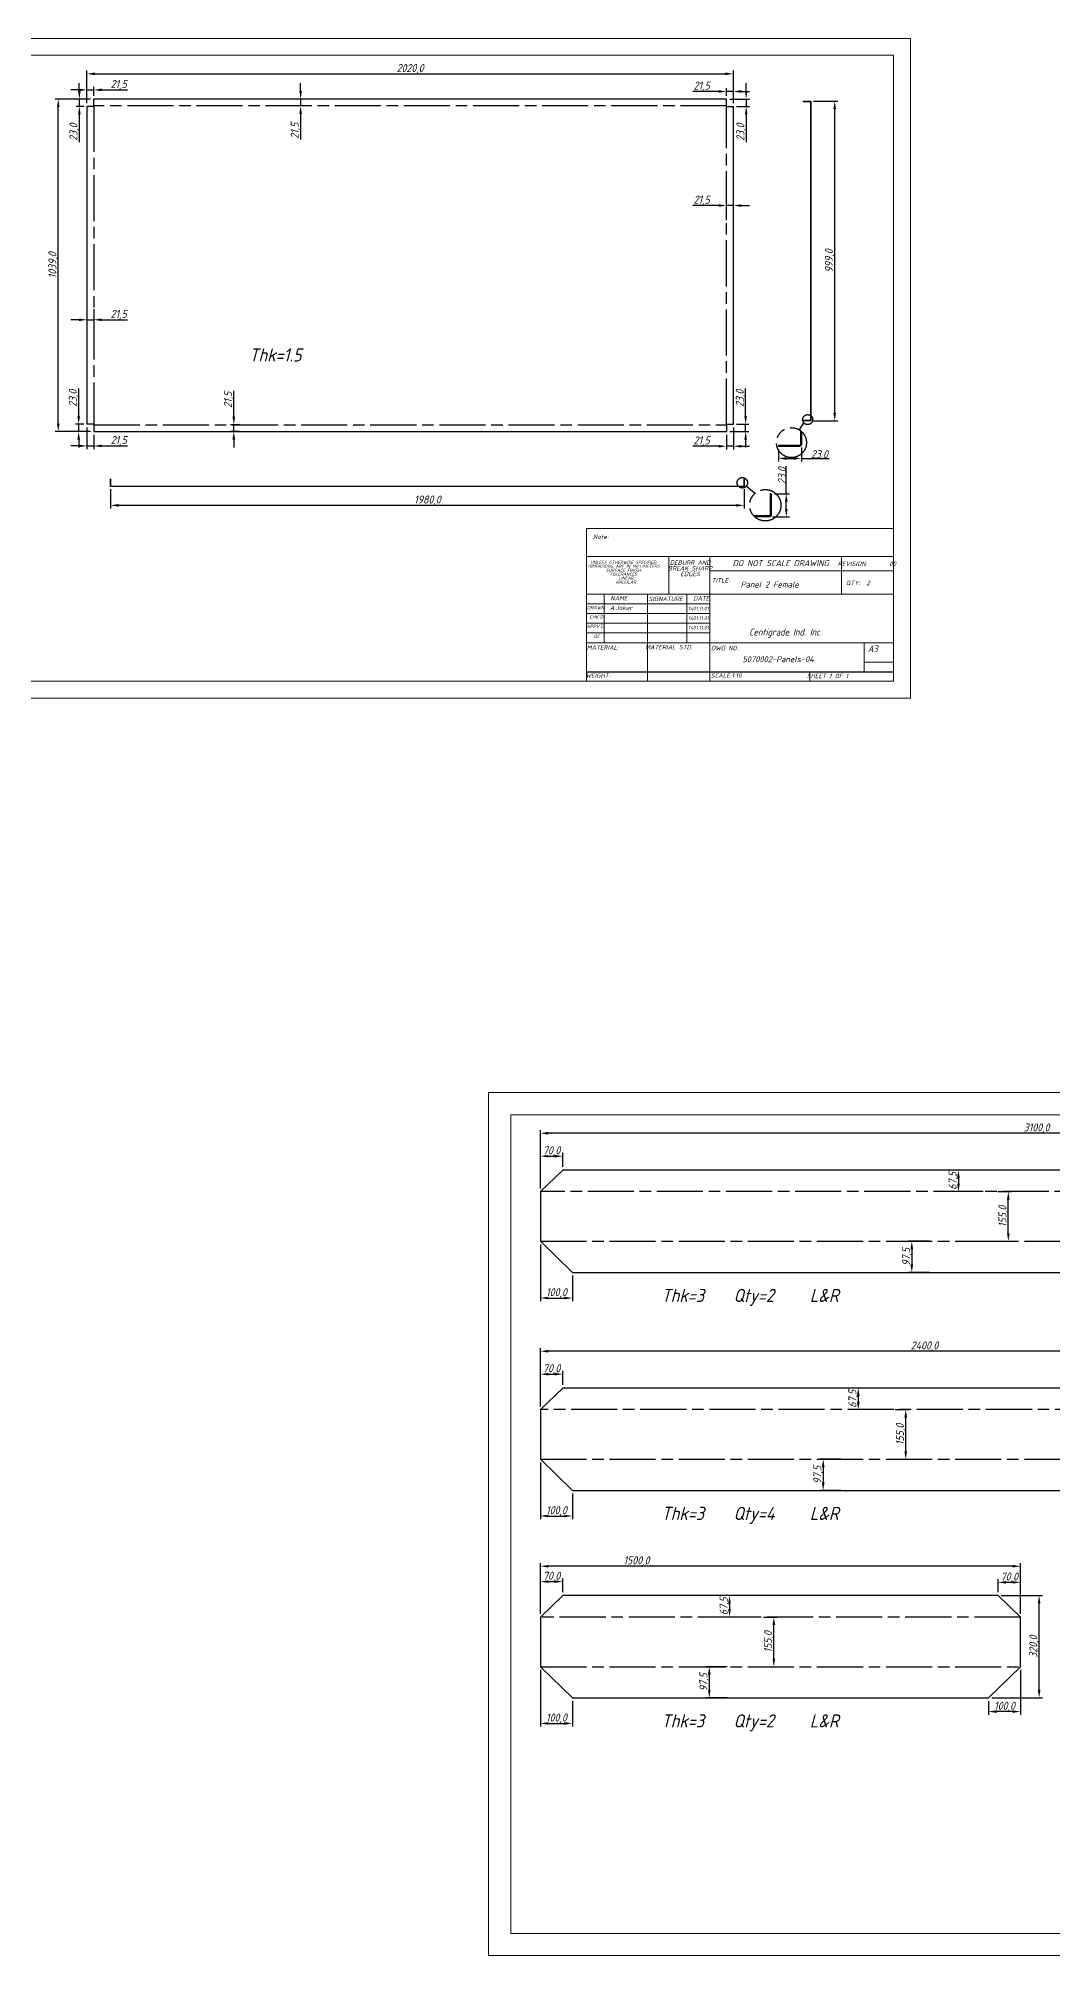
# Model space of a CAD drawing. Header units: inches. Extents: x 18597 to 101525, y -10106 to 51.
# Drawn here: x 28099 to 31268, y -6149 to -158 of the extents above; entities that cross this region are included whole.
import ezdxf

# ---------------------------------------------------------------- set-up
doc = ezdxf.new("R2010")
doc.units = ezdxf.units.IN
doc.header["$LTSCALE"] = 6
doc.header["$MEASUREMENT"] = 0
doc.linetypes.add('ACAD_ISO08W100', pattern=[36, 24, -3, 6, -3])
doc.linetypes.add('SLD-Solid', pattern=[0])
doc.styles.add('GENISO', font='geniso.shx', dxfattribs={"oblique": 15})
doc.dimstyles.new('Scale', dxfattribs={"dimscale": 10, "dimtxt": 2.5, "dimasz": 2.5, "dimexe": 1, "dimexo": 1, "dimgap": 0.1, "dimtad": 1, "dimdec": 1, "dimzin": 0, "dimtxsty": 'GENISO', "dimcen": 2.5, "dimclrd": 1, "dimclre": 1, "dimclrt": 256, "dimadec": 0, "dimazin": 0, "dimtfac": 1, "dimtdec": 1, "dimtmove": 0, "dimatfit": 3, "dimfxl": 1, "dimtzin": 0, "dimlwd": -1, "dimlwe": -1, "dimarcsym": 0})

# ---------------------------------------------------------------- blocks, each defined once
blk = doc.blocks.new('*D47')
at = {"color": 1, "transparency": 16777216}
for p, q in [((30435.6, -1581.3), (30435.6, -1494.8)), ((30398.6, -1581.3), (30445.6, -1581.3)), ((30435.6, -1628.3), (30435.6, -1606.3)), ((30392.6, -1653.3), (30445.6, -1653.3))]:
    blk.add_line(p, q, dxfattribs=at)
for points in [[(30431.4, -1606.3), (30439.8, -1606.3), (30435.6, -1581.3)], [(30431.4, -1628.3), (30439.8, -1628.3), (30435.6, -1653.3)]]:
    blk.add_solid(points, dxfattribs=at)
at = {"layer": 'Defpoints', "color": 0, "transparency": 16777216}
for p in [(30388.6, -1581.3), (30435.6, -1581.3), (30382.6, -1653.3)]:
    blk.add_point(p, dxfattribs=at)
at = {"transparency": 16777216, "insert": (30422.1, -1525), "char_height": 25, "attachment_point": 5, "rotation": 90, "style": 'GENISO'}
blk.add_mtext('23.0', dxfattribs=at)
blk = doc.blocks.new('*D48')
at = {"color": 1, "transparency": 16777216}
for p, q in [((30482.8, -1437.1), (30482.8, -1480.9)), ((30410.8, -1443.1), (30410.8, -1480.9)), ((30435.8, -1470.9), (30457.8, -1470.9)), ((30482.8, -1470.9), (30569.2, -1470.9))]:
    blk.add_line(p, q, dxfattribs=at)
for points in [[(30435.8, -1466.7), (30435.8, -1475.1), (30410.8, -1470.9)], [(30457.8, -1466.7), (30457.8, -1475.1), (30482.8, -1470.9)]]:
    blk.add_solid(points, dxfattribs=at)
at = {"layer": 'Defpoints', "color": 0, "transparency": 16777216}
for p in [(30410.8, -1433.1), (30482.8, -1427.1), (30482.8, -1470.9)]:
    blk.add_point(p, dxfattribs=at)
at = {"transparency": 16777216, "insert": (30539.1, -1457.4), "char_height": 25, "attachment_point": 5, "style": 'GENISO'}
blk.add_mtext('23.0', dxfattribs=at)
blk = doc.blocks.new('*D49')
at = {"color": 1, "transparency": 16777216}
for p, q in [((28324.4, -1567), (28324.4, -1627.4)), ((30304.4, -1567), (30304.4, -1627.4)), ((30279.4, -1617.4), (28349.4, -1617.4))]:
    blk.add_line(p, q, dxfattribs=at)
for points in [[(28349.4, -1613.3), (28349.4, -1621.6), (28324.4, -1617.4)], [(30279.4, -1613.3), (30279.4, -1621.6), (30304.4, -1617.4)]]:
    blk.add_solid(points, dxfattribs=at)
at = {"layer": 'Defpoints', "color": 0, "transparency": 16777216}
for p in [(28324.4, -1557), (30304.4, -1557), (28324.4, -1617.4)]:
    blk.add_point(p, dxfattribs=at)
at = {"transparency": 16777216, "insert": (29314.4, -1602.1), "char_height": 25, "attachment_point": 5, "style": 'GENISO'}
blk.add_mtext('1980,0', dxfattribs=at)
blk = doc.blocks.new('*D50')
at = {"color": 1, "transparency": 16777216}
for p, q in [((30520.8, -354.4), (30596.8, -354.4)), ((30586.8, -1328.4), (30586.8, -379.4)), ((30520.8, -1353.4), (30596.8, -1353.4))]:
    blk.add_line(p, q, dxfattribs=at)
for points in [[(30582.7, -379.4), (30591, -379.4), (30586.8, -354.4)], [(30582.7, -1328.4), (30591, -1328.4), (30586.8, -1353.4)]]:
    blk.add_solid(points, dxfattribs=at)
at = {"layer": 'Defpoints', "color": 0, "transparency": 16777216}
for p in [(30510.8, -354.4), (30586.8, -354.4), (30510.8, -1353.4)]:
    blk.add_point(p, dxfattribs=at)
at = {"transparency": 16777216, "insert": (30571.5, -853.9), "char_height": 25, "attachment_point": 5, "rotation": 90, "style": 'GENISO'}
blk.add_mtext('999,0', dxfattribs=at)
blk = doc.blocks.new('*D61')
at = {"color": 1, "transparency": 16777216}
for p, q in [((30308.6, -1338.9), (30308.6, -1252.4)), ((30280.4, -1363.9), (30318.6, -1363.9)), ((30308.6, -1386.9), (30308.6, -1363.9)), ((30258.9, -1386.9), (30318.6, -1386.9)), ((30308.6, -1411.9), (30308.6, -1436.9))]:
    blk.add_line(p, q, dxfattribs=at)
for points in [[(30304.4, -1338.9), (30312.7, -1338.9), (30308.6, -1363.9)], [(30304.4, -1411.9), (30312.7, -1411.9), (30308.6, -1386.9)]]:
    blk.add_solid(points, dxfattribs=at)
at = {"layer": 'Defpoints', "color": 0, "transparency": 16777216}
for p in [(30270.4, -1363.9), (30308.6, -1363.9), (30248.9, -1386.9)]:
    blk.add_point(p, dxfattribs=at)
at = {"transparency": 16777216, "insert": (30293.2, -1283.2), "char_height": 25, "attachment_point": 5, "rotation": 90, "style": 'GENISO'}
blk.add_mtext('23,0', dxfattribs=at)
blk = doc.blocks.new('*D62')
at = {"color": 1, "transparency": 16777216}
for p, q in [((30270.4, -1373.9), (30270.4, -1442.8)), ((30223.9, -1432.8), (30143.4, -1432.8)), ((30248.9, -1396.9), (30248.9, -1442.8)), ((30270.4, -1432.8), (30248.9, -1432.8)), ((30295.4, -1432.8), (30320.4, -1432.8))]:
    blk.add_line(p, q, dxfattribs=at)
for points in [[(30223.9, -1428.6), (30223.9, -1436.9), (30248.9, -1432.8)], [(30295.4, -1428.6), (30295.4, -1436.9), (30270.4, -1432.8)]]:
    blk.add_solid(points, dxfattribs=at)
at = {"layer": 'Defpoints', "color": 0, "transparency": 16777216}
for p in [(30270.4, -1363.9), (30248.9, -1386.9), (30248.9, -1432.8)]:
    blk.add_point(p, dxfattribs=at)
at = {"transparency": 16777216, "insert": (30171.1, -1417.4), "char_height": 25, "attachment_point": 5, "style": 'GENISO'}
blk.add_mtext('21,5', dxfattribs=at)
blk = doc.blocks.new('*D63')
at = {"color": 1, "transparency": 16777216}
for p, q in [((28250.4, -1373.9), (28250.4, -1441.8)), ((28225.4, -1431.8), (28200.4, -1431.8)), ((28250.4, -1431.8), (28271.9, -1431.8)), ((28271.9, -1396.9), (28271.9, -1441.8)), ((28296.9, -1431.8), (28377.4, -1431.8))]:
    blk.add_line(p, q, dxfattribs=at)
for points in [[(28225.4, -1427.6), (28225.4, -1435.9), (28250.4, -1431.8)], [(28296.9, -1427.6), (28296.9, -1435.9), (28271.9, -1431.8)]]:
    blk.add_solid(points, dxfattribs=at)
at = {"layer": 'Defpoints', "color": 0, "transparency": 16777216}
for p in [(28250.4, -1363.9), (28271.9, -1386.9), (28271.9, -1431.8)]:
    blk.add_point(p, dxfattribs=at)
at = {"transparency": 16777216, "insert": (28349.7, -1416.4), "char_height": 25, "attachment_point": 5, "style": 'GENISO'}
blk.add_mtext('21,5', dxfattribs=at)
blk = doc.blocks.new('*D64')
at = {"color": 1, "transparency": 16777216}
for p, q in [((28224.8, -1338.9), (28224.8, -1252.4)), ((28240.4, -1363.9), (28214.8, -1363.9)), ((28224.8, -1386.9), (28224.8, -1363.9)), ((28261.9, -1386.9), (28214.8, -1386.9)), ((28224.8, -1411.9), (28224.8, -1436.9))]:
    blk.add_line(p, q, dxfattribs=at)
for points in [[(28220.6, -1338.9), (28228.9, -1338.9), (28224.8, -1363.9)], [(28220.6, -1411.9), (28228.9, -1411.9), (28224.8, -1386.9)]]:
    blk.add_solid(points, dxfattribs=at)
at = {"layer": 'Defpoints', "color": 0, "transparency": 16777216}
for p in [(28224.8, -1363.9), (28250.4, -1363.9), (28271.9, -1386.9)]:
    blk.add_point(p, dxfattribs=at)
at = {"transparency": 16777216, "insert": (28209.4, -1283.2), "char_height": 25, "attachment_point": 5, "rotation": 90, "style": 'GENISO'}
blk.add_mtext('23,0', dxfattribs=at)
blk = doc.blocks.new('*D65')
at = {"color": 1, "transparency": 16777216}
for p, q in [((28226.8, -322.9), (28226.8, -297.9)), ((28261.9, -347.9), (28216.8, -347.9)), ((28226.8, -347.9), (28226.8, -370.9)), ((28240.4, -370.9), (28216.8, -370.9)), ((28226.8, -395.9), (28226.8, -482.3))]:
    blk.add_line(p, q, dxfattribs=at)
for points in [[(28222.6, -322.9), (28231, -322.9), (28226.8, -347.9)], [(28222.6, -395.9), (28231, -395.9), (28226.8, -370.9)]]:
    blk.add_solid(points, dxfattribs=at)
at = {"layer": 'Defpoints', "color": 0, "transparency": 16777216}
for p in [(28271.9, -347.9), (28226.8, -370.9), (28250.4, -370.9)]:
    blk.add_point(p, dxfattribs=at)
at = {"transparency": 16777216, "insert": (28211.4, -451.6), "char_height": 25, "attachment_point": 5, "rotation": 90, "style": 'GENISO'}
blk.add_mtext('23,0', dxfattribs=at)
blk = doc.blocks.new('*D66')
at = {"color": 1, "transparency": 16777216}
for p, q in [((28225.4, -319.4), (28200.4, -319.4)), ((28250.4, -360.9), (28250.4, -309.4)), ((28250.4, -319.4), (28271.9, -319.4)), ((28271.9, -337.9), (28271.9, -309.4)), ((28296.9, -319.4), (28377.4, -319.4))]:
    blk.add_line(p, q, dxfattribs=at)
for points in [[(28225.4, -315.2), (28225.4, -323.5), (28250.4, -319.4)], [(28296.9, -315.2), (28296.9, -323.5), (28271.9, -319.4)]]:
    blk.add_solid(points, dxfattribs=at)
at = {"layer": 'Defpoints', "color": 0, "transparency": 16777216}
for p in [(28271.9, -319.4), (28271.9, -347.9), (28250.4, -370.9)]:
    blk.add_point(p, dxfattribs=at)
at = {"transparency": 16777216, "insert": (28349.7, -304), "char_height": 25, "attachment_point": 5, "style": 'GENISO'}
blk.add_mtext('21,5', dxfattribs=at)
blk = doc.blocks.new('*D67')
at = {"color": 1, "transparency": 16777216}
for p, q in [((30223.9, -324.3), (30143.4, -324.3)), ((30248.9, -337.9), (30248.9, -314.3)), ((30270.4, -324.3), (30248.9, -324.3)), ((30270.4, -360.9), (30270.4, -314.3)), ((30295.4, -324.3), (30320.4, -324.3))]:
    blk.add_line(p, q, dxfattribs=at)
for points in [[(30223.9, -320.1), (30223.9, -328.5), (30248.9, -324.3)], [(30295.4, -320.1), (30295.4, -328.5), (30270.4, -324.3)]]:
    blk.add_solid(points, dxfattribs=at)
at = {"layer": 'Defpoints', "color": 0, "transparency": 16777216}
for p in [(30248.9, -324.3), (30248.9, -347.9), (30270.4, -370.9)]:
    blk.add_point(p, dxfattribs=at)
at = {"transparency": 16777216, "insert": (30171.1, -308.9), "char_height": 25, "attachment_point": 5, "style": 'GENISO'}
blk.add_mtext('21,5', dxfattribs=at)
blk = doc.blocks.new('*D68')
at = {"color": 1, "transparency": 16777216}
for p, q in [((30310.3, -322.9), (30310.3, -297.9)), ((30258.9, -347.9), (30320.3, -347.9)), ((30310.3, -347.9), (30310.3, -370.9)), ((30280.4, -370.9), (30320.3, -370.9)), ((30310.3, -395.9), (30310.3, -482.3))]:
    blk.add_line(p, q, dxfattribs=at)
for points in [[(30306.2, -322.9), (30314.5, -322.9), (30310.3, -347.9)], [(30306.2, -395.9), (30314.5, -395.9), (30310.3, -370.9)]]:
    blk.add_solid(points, dxfattribs=at)
at = {"layer": 'Defpoints', "color": 0, "transparency": 16777216}
for p in [(30248.9, -347.9), (30270.4, -370.9), (30310.3, -370.9)]:
    blk.add_point(p, dxfattribs=at)
at = {"transparency": 16777216, "insert": (30295, -451.6), "char_height": 25, "attachment_point": 5, "rotation": 90, "style": 'GENISO'}
blk.add_mtext('23,0', dxfattribs=at)
blk = doc.blocks.new('*D73')
at = {"color": 1, "transparency": 16777216}
for p, q in [((28709.5, -1340.4), (28709.5, -1259.9)), ((28727.6, -1365.4), (28699.5, -1365.4)), ((28709.5, -1386.9), (28709.5, -1365.4)), ((28727.6, -1386.9), (28699.5, -1386.9)), ((28709.5, -1411.9), (28709.5, -1436.9))]:
    blk.add_line(p, q, dxfattribs=at)
for points in [[(28705.3, -1340.4), (28713.7, -1340.4), (28709.5, -1365.4)], [(28705.3, -1411.9), (28713.7, -1411.9), (28709.5, -1386.9)]]:
    blk.add_solid(points, dxfattribs=at)
at = {"layer": 'Defpoints', "color": 0, "transparency": 16777216}
for p in [(28709.5, -1365.4), (28737.6, -1365.4), (28737.6, -1386.9)]:
    blk.add_point(p, dxfattribs=at)
at = {"transparency": 16777216, "insert": (28694.1, -1287.6), "char_height": 25, "attachment_point": 5, "rotation": 90, "style": 'GENISO'}
blk.add_mtext('21,5', dxfattribs=at)
blk = doc.blocks.new('*D74')
at = {"color": 1, "transparency": 16777216}
for p, q in [((28250.4, -1004.4), (28250.4, -1047.6)), ((28271.9, -1004.4), (28271.9, -1047.6)), ((28225.4, -1037.6), (28200.4, -1037.6)), ((28250.4, -1037.6), (28271.9, -1037.6)), ((28296.9, -1037.6), (28377.4, -1037.6))]:
    blk.add_line(p, q, dxfattribs=at)
for points in [[(28225.4, -1033.5), (28225.4, -1041.8), (28250.4, -1037.6)], [(28296.9, -1033.5), (28296.9, -1041.8), (28271.9, -1037.6)]]:
    blk.add_solid(points, dxfattribs=at)
at = {"layer": 'Defpoints', "color": 0, "transparency": 16777216}
for p in [(28250.4, -994.4), (28271.9, -994.4), (28271.9, -1037.6)]:
    blk.add_point(p, dxfattribs=at)
at = {"transparency": 16777216, "insert": (28349.7, -1022.3), "char_height": 25, "attachment_point": 5, "style": 'GENISO'}
blk.add_mtext('21,5', dxfattribs=at)
blk = doc.blocks.new('*D75')
at = {"color": 1, "transparency": 16777216}
for p, q in [((28918.2, -322.9), (28918.2, -297.9)), ((28937.9, -347.9), (28908.2, -347.9)), ((28918.2, -347.9), (28918.2, -369.4)), ((28937.9, -369.4), (28908.2, -369.4)), ((28918.2, -394.4), (28918.2, -474.9))]:
    blk.add_line(p, q, dxfattribs=at)
for points in [[(28914, -322.9), (28922.3, -322.9), (28918.2, -347.9)], [(28914, -394.4), (28922.3, -394.4), (28918.2, -369.4)]]:
    blk.add_solid(points, dxfattribs=at)
at = {"layer": 'Defpoints', "color": 0, "transparency": 16777216}
for p in [(28947.9, -347.9), (28918.2, -369.4), (28947.9, -369.4)]:
    blk.add_point(p, dxfattribs=at)
at = {"transparency": 16777216, "insert": (28902.8, -447.1), "char_height": 25, "attachment_point": 5, "rotation": 90, "style": 'GENISO'}
blk.add_mtext('21,5', dxfattribs=at)
blk = doc.blocks.new('*D76')
at = {"color": 1, "transparency": 16777216}
for p, q in [((30223.9, -680.6), (30143.4, -680.6)), ((30248.9, -726.5), (30248.9, -670.6)), ((30270.4, -680.6), (30248.9, -680.6)), ((30270.4, -726.5), (30270.4, -670.6)), ((30295.4, -680.6), (30320.4, -680.6))]:
    blk.add_line(p, q, dxfattribs=at)
for points in [[(30223.9, -676.5), (30223.9, -684.8), (30248.9, -680.6)], [(30295.4, -676.5), (30295.4, -684.8), (30270.4, -680.6)]]:
    blk.add_solid(points, dxfattribs=at)
at = {"layer": 'Defpoints', "color": 0, "transparency": 16777216}
for p in [(30248.9, -680.6), (30248.9, -736.5), (30270.4, -736.5)]:
    blk.add_point(p, dxfattribs=at)
at = {"transparency": 16777216, "insert": (30171.1, -665.3), "char_height": 25, "attachment_point": 5, "style": 'GENISO'}
blk.add_mtext('21,5', dxfattribs=at)
blk = doc.blocks.new('*D77')
at = {"color": 1, "transparency": 16777216}
for p, q in [((28261.9, -347.9), (28151, -347.9)), ((28161, -1361.9), (28161, -372.9)), ((28261.9, -1386.9), (28151, -1386.9))]:
    blk.add_line(p, q, dxfattribs=at)
for points in [[(28156.8, -372.9), (28165.1, -372.9), (28161, -347.9)], [(28156.8, -1361.9), (28165.1, -1361.9), (28161, -1386.9)]]:
    blk.add_solid(points, dxfattribs=at)
at = {"layer": 'Defpoints', "color": 0, "transparency": 16777216}
for p in [(28161, -347.9), (28271.9, -347.9), (28271.9, -1386.9)]:
    blk.add_point(p, dxfattribs=at)
at = {"transparency": 16777216, "insert": (28145.6, -867.4), "char_height": 25, "attachment_point": 5, "rotation": 90, "style": 'GENISO'}
blk.add_mtext('1039,0', dxfattribs=at)
blk = doc.blocks.new('*D78')
at = {"color": 1, "transparency": 16777216}
for p, q in [((28250.4, -360.9), (28250.4, -259.2)), ((28275.4, -269.2), (30245.4, -269.2)), ((30270.4, -360.9), (30270.4, -259.2))]:
    blk.add_line(p, q, dxfattribs=at)
for points in [[(28275.4, -265.1), (28275.4, -273.4), (28250.4, -269.2)], [(30245.4, -265.1), (30245.4, -273.4), (30270.4, -269.2)]]:
    blk.add_solid(points, dxfattribs=at)
at = {"layer": 'Defpoints', "color": 0, "transparency": 16777216}
for p in [(30270.4, -269.2), (28250.4, -370.9), (30270.4, -370.9)]:
    blk.add_point(p, dxfattribs=at)
at = {"transparency": 16777216, "insert": (29260.4, -253.9), "char_height": 25, "attachment_point": 5, "style": 'GENISO'}
blk.add_mtext('2020,0', dxfattribs=at)
blk = doc.blocks.new('*D360')
at = {"color": 1, "transparency": 16777216}
for p, q in [((29667.4, -3751.6), (29667.4, -3569.2)), ((32742.4, -3579.2), (29692.4, -3579.2)), ((32767.4, -3751.6), (32767.4, -3569.2))]:
    blk.add_line(p, q, dxfattribs=at)
for points in [[(29692.4, -3575.1), (29692.4, -3583.4), (29667.4, -3579.2)], [(32742.4, -3575.1), (32742.4, -3583.4), (32767.4, -3579.2)]]:
    blk.add_solid(points, dxfattribs=at)
at = {"layer": 'Defpoints', "color": 0, "transparency": 16777216}
for p in [(29667.4, -3579.2), (29667.4, -3761.6), (32767.4, -3761.6)]:
    blk.add_point(p, dxfattribs=at)
at = {"transparency": 16777216, "insert": (31217.4, -3563.9), "char_height": 25, "attachment_point": 5, "style": 'GENISO'}
blk.add_mtext('3100,0', dxfattribs=at)
blk = doc.blocks.new('*D361')
at = {"color": 1, "transparency": 16777216}
for p, q in [((30883.3, -3916.6), (30817.7, -3916.6)), ((30827.7, -3941.6), (30827.7, -3989.1)), ((30883.3, -4014.1), (30817.7, -4014.1))]:
    blk.add_line(p, q, dxfattribs=at)
for points in [[(30823.6, -3941.6), (30831.9, -3941.6), (30827.7, -3916.6)], [(30823.6, -3989.1), (30831.9, -3989.1), (30827.7, -4014.1)]]:
    blk.add_solid(points, dxfattribs=at)
at = {"layer": 'Defpoints', "color": 0, "transparency": 16777216}
for p in [(30893.3, -3916.6), (30827.7, -4014.1), (30893.3, -4014.1)]:
    blk.add_point(p, dxfattribs=at)
at = {"transparency": 16777216, "insert": (30812.4, -3965.4), "char_height": 25, "attachment_point": 5, "rotation": 90, "style": 'GENISO'}
blk.add_mtext('97,5', dxfattribs=at)
blk = doc.blocks.new('*D362')
at = {"color": 1, "transparency": 16777216}
for p, q in [((31050.5, -3694.1), (30963.4, -3694.1)), ((31050.5, -3761.6), (30963.4, -3761.6)), ((30973.4, -3719.1), (30973.4, -3736.6))]:
    blk.add_line(p, q, dxfattribs=at)
for points in [[(30969.3, -3719.1), (30977.6, -3719.1), (30973.4, -3694.1)], [(30969.3, -3736.6), (30977.6, -3736.6), (30973.4, -3761.6)]]:
    blk.add_solid(points, dxfattribs=at)
at = {"layer": 'Defpoints', "color": 0, "transparency": 16777216}
for p in [(31060.5, -3694.1), (30973.4, -3761.6), (31060.5, -3761.6)]:
    blk.add_point(p, dxfattribs=at)
at = {"transparency": 16777216, "insert": (30958, -3727.9), "char_height": 25, "attachment_point": 5, "rotation": 90, "style": 'GENISO'}
blk.add_mtext('67,5', dxfattribs=at)
blk = doc.blocks.new('*D363')
at = {"color": 1, "transparency": 16777216}
for p, q in [((31096.5, -3761.6), (31139.3, -3761.6)), ((31129.3, -3891.6), (31129.3, -3786.6)), ((31096.5, -3916.6), (31139.3, -3916.6))]:
    blk.add_line(p, q, dxfattribs=at)
for points in [[(31125.1, -3786.6), (31133.4, -3786.6), (31129.3, -3761.6)], [(31125.1, -3891.6), (31133.4, -3891.6), (31129.3, -3916.6)]]:
    blk.add_solid(points, dxfattribs=at)
at = {"layer": 'Defpoints', "color": 0, "transparency": 16777216}
for p in [(31086.5, -3761.6), (31129.3, -3761.6), (31086.5, -3916.6)]:
    blk.add_point(p, dxfattribs=at)
at = {"transparency": 16777216, "insert": (31113.9, -3839.1), "char_height": 25, "attachment_point": 5, "rotation": 90, "style": 'GENISO'}
blk.add_mtext('155,0', dxfattribs=at)
blk = doc.blocks.new('*D364')
at = {"color": 1, "transparency": 16777216}
for p, q in [((29667.4, -3926.6), (29667.4, -4104)), ((29767.4, -4024.1), (29767.4, -4104)), ((29692.4, -4094), (29742.4, -4094))]:
    blk.add_line(p, q, dxfattribs=at)
for points in [[(29692.4, -4089.8), (29692.4, -4098.2), (29667.4, -4094)], [(29742.4, -4089.8), (29742.4, -4098.2), (29767.4, -4094)]]:
    blk.add_solid(points, dxfattribs=at)
at = {"layer": 'Defpoints', "color": 0, "transparency": 16777216}
for p in [(29667.4, -3916.6), (29767.4, -4014.1), (29767.4, -4094)]:
    blk.add_point(p, dxfattribs=at)
at = {"transparency": 16777216, "insert": (29717.4, -4078.6), "char_height": 25, "attachment_point": 5, "style": 'GENISO'}
blk.add_mtext('100,0', dxfattribs=at)
blk = doc.blocks.new('*D367')
at = {"color": 1, "transparency": 16777216}
for p, q in [((29667.4, -3751.6), (29667.4, -3640.8)), ((29692.4, -3650.8), (29712.4, -3650.8)), ((29737.4, -3684.1), (29737.4, -3640.8))]:
    blk.add_line(p, q, dxfattribs=at)
for points in [[(29692.4, -3646.7), (29692.4, -3655), (29667.4, -3650.8)], [(29712.4, -3646.7), (29712.4, -3655), (29737.4, -3650.8)]]:
    blk.add_solid(points, dxfattribs=at)
at = {"layer": 'Defpoints', "color": 0, "transparency": 16777216}
for p in [(29737.4, -3650.8), (29737.4, -3694.1), (29667.4, -3761.6)]:
    blk.add_point(p, dxfattribs=at)
at = {"transparency": 16777216, "insert": (29702.4, -3635.5), "char_height": 25, "attachment_point": 5, "style": 'GENISO'}
blk.add_mtext('70,0', dxfattribs=at)
blk = doc.blocks.new('*D385')
at = {"color": 1, "transparency": 16777216}
for p, q in [((29667.4, -4432.6), (29667.4, -4250.2)), ((32067.4, -4432.6), (32067.4, -4250.2)), ((32042.4, -4260.2), (29692.4, -4260.2))]:
    blk.add_line(p, q, dxfattribs=at)
for points in [[(29692.4, -4256.1), (29692.4, -4264.4), (29667.4, -4260.2)], [(32042.4, -4256.1), (32042.4, -4264.4), (32067.4, -4260.2)]]:
    blk.add_solid(points, dxfattribs=at)
at = {"layer": 'Defpoints', "color": 0, "transparency": 16777216}
for p in [(29667.4, -4260.2), (29667.4, -4442.6), (32067.4, -4442.6)]:
    blk.add_point(p, dxfattribs=at)
at = {"transparency": 16777216, "insert": (30867.4, -4244.9), "char_height": 25, "attachment_point": 5, "style": 'GENISO'}
blk.add_mtext('2400,0', dxfattribs=at)
blk = doc.blocks.new('*D376')
at = {"color": 1, "transparency": 16777216}
for p, q in [((30606.5, -4597.6), (30540.9, -4597.6)), ((30550.9, -4622.6), (30550.9, -4670.1)), ((30606.5, -4695.1), (30540.9, -4695.1))]:
    blk.add_line(p, q, dxfattribs=at)
for points in [[(30546.8, -4622.6), (30555.1, -4622.6), (30550.9, -4597.6)], [(30546.8, -4670.1), (30555.1, -4670.1), (30550.9, -4695.1)]]:
    blk.add_solid(points, dxfattribs=at)
at = {"layer": 'Defpoints', "color": 0, "transparency": 16777216}
for p in [(30616.5, -4597.6), (30550.9, -4695.1), (30616.5, -4695.1)]:
    blk.add_point(p, dxfattribs=at)
at = {"transparency": 16777216, "insert": (30535.6, -4646.4), "char_height": 25, "attachment_point": 5, "rotation": 90, "style": 'GENISO'}
blk.add_mtext('97,5', dxfattribs=at)
blk = doc.blocks.new('*D377')
at = {"color": 1, "transparency": 16777216}
for p, q in [((30737.6, -4375.1), (30650.5, -4375.1)), ((30660.5, -4400.1), (30660.5, -4417.6)), ((30737.6, -4442.6), (30650.5, -4442.6))]:
    blk.add_line(p, q, dxfattribs=at)
for points in [[(30656.4, -4400.1), (30664.7, -4400.1), (30660.5, -4375.1)], [(30656.4, -4417.6), (30664.7, -4417.6), (30660.5, -4442.6)]]:
    blk.add_solid(points, dxfattribs=at)
at = {"layer": 'Defpoints', "color": 0, "transparency": 16777216}
for p in [(30747.6, -4375.1), (30660.5, -4442.6), (30747.6, -4442.6)]:
    blk.add_point(p, dxfattribs=at)
at = {"transparency": 16777216, "insert": (30645.1, -4408.9), "char_height": 25, "attachment_point": 5, "rotation": 90, "style": 'GENISO'}
blk.add_mtext('67,5', dxfattribs=at)
blk = doc.blocks.new('*D378')
at = {"color": 1, "transparency": 16777216}
for p, q in [((30776.1, -4442.6), (30818.8, -4442.6)), ((30808.8, -4572.6), (30808.8, -4467.6)), ((30776.1, -4597.6), (30818.8, -4597.6))]:
    blk.add_line(p, q, dxfattribs=at)
for points in [[(30804.6, -4467.6), (30813, -4467.6), (30808.8, -4442.6)], [(30804.6, -4572.6), (30813, -4572.6), (30808.8, -4597.6)]]:
    blk.add_solid(points, dxfattribs=at)
at = {"layer": 'Defpoints', "color": 0, "transparency": 16777216}
for p in [(30766.1, -4442.6), (30808.8, -4442.6), (30766.1, -4597.6)]:
    blk.add_point(p, dxfattribs=at)
at = {"transparency": 16777216, "insert": (30793.4, -4520.1), "char_height": 25, "attachment_point": 5, "rotation": 90, "style": 'GENISO'}
blk.add_mtext('155,0', dxfattribs=at)
blk = doc.blocks.new('*D379')
at = {"color": 1, "transparency": 16777216}
for p, q in [((29667.4, -4607.6), (29667.4, -4785)), ((29767.4, -4705.1), (29767.4, -4785)), ((29692.4, -4775), (29742.4, -4775))]:
    blk.add_line(p, q, dxfattribs=at)
for points in [[(29692.4, -4770.8), (29692.4, -4779.1), (29667.4, -4775)], [(29742.4, -4770.8), (29742.4, -4779.1), (29767.4, -4775)]]:
    blk.add_solid(points, dxfattribs=at)
at = {"layer": 'Defpoints', "color": 0, "transparency": 16777216}
for p in [(29667.4, -4597.6), (29767.4, -4695.1), (29767.4, -4775)]:
    blk.add_point(p, dxfattribs=at)
at = {"transparency": 16777216, "insert": (29717.4, -4759.6), "char_height": 25, "attachment_point": 5, "style": 'GENISO'}
blk.add_mtext('100,0', dxfattribs=at)
blk = doc.blocks.new('*D382')
at = {"color": 1, "transparency": 16777216}
for p, q in [((29667.4, -4432.6), (29667.4, -4321.8)), ((29692.4, -4331.8), (29712.4, -4331.8)), ((29737.4, -4365.1), (29737.4, -4321.8))]:
    blk.add_line(p, q, dxfattribs=at)
for points in [[(29692.4, -4327.7), (29692.4, -4336), (29667.4, -4331.8)], [(29712.4, -4327.7), (29712.4, -4336), (29737.4, -4331.8)]]:
    blk.add_solid(points, dxfattribs=at)
at = {"layer": 'Defpoints', "color": 0, "transparency": 16777216}
for p in [(29737.4, -4331.8), (29737.4, -4375.1), (29667.4, -4442.6)]:
    blk.add_point(p, dxfattribs=at)
at = {"transparency": 16777216, "insert": (29702.4, -4316.5), "char_height": 25, "attachment_point": 5, "style": 'GENISO'}
blk.add_mtext('70,0', dxfattribs=at)
blk = doc.blocks.new('*D386')
at = {"color": 1, "transparency": 16777216}
for p, q in [((29667.4, -5080.8), (29667.4, -4922)), ((31142.4, -4932), (29692.4, -4932)), ((31167.4, -5080.8), (31167.4, -4922))]:
    blk.add_line(p, q, dxfattribs=at)
for points in [[(29692.4, -4927.9), (29692.4, -4936.2), (29667.4, -4932)], [(31142.4, -4927.9), (31142.4, -4936.2), (31167.4, -4932)]]:
    blk.add_solid(points, dxfattribs=at)
at = {"layer": 'Defpoints', "color": 0, "transparency": 16777216}
for p in [(29667.4, -4932), (29667.4, -5090.8), (31167.4, -5090.8)]:
    blk.add_point(p, dxfattribs=at)
at = {"transparency": 16777216, "insert": (29967.4, -4916.6), "char_height": 25, "attachment_point": 5, "style": 'GENISO'}
blk.add_mtext('1500,0', dxfattribs=at)
blk = doc.blocks.new('*D387')
at = {"color": 1, "transparency": 16777216}
for p, q in [((30250.6, -5245.8), (30185, -5245.8)), ((30195, -5270.8), (30195, -5318.3)), ((30250.6, -5343.3), (30185, -5343.3))]:
    blk.add_line(p, q, dxfattribs=at)
for points in [[(30190.9, -5270.8), (30199.2, -5270.8), (30195, -5245.8)], [(30190.9, -5318.3), (30199.2, -5318.3), (30195, -5343.3)]]:
    blk.add_solid(points, dxfattribs=at)
at = {"layer": 'Defpoints', "color": 0, "transparency": 16777216}
for p in [(30260.6, -5245.8), (30195, -5343.3), (30260.6, -5343.3)]:
    blk.add_point(p, dxfattribs=at)
at = {"transparency": 16777216, "insert": (30179.7, -5294.5), "char_height": 25, "attachment_point": 5, "rotation": 90, "style": 'GENISO'}
blk.add_mtext('97,5', dxfattribs=at)
blk = doc.blocks.new('*D388')
at = {"color": 1, "transparency": 16777216}
for p, q in [((30335.3, -5023.3), (30248.2, -5023.3)), ((30335.3, -5090.8), (30248.2, -5090.8)), ((30258.2, -5048.3), (30258.2, -5065.8))]:
    blk.add_line(p, q, dxfattribs=at)
for points in [[(30254, -5048.3), (30262.4, -5048.3), (30258.2, -5023.3)], [(30254, -5065.8), (30262.4, -5065.8), (30258.2, -5090.8)]]:
    blk.add_solid(points, dxfattribs=at)
at = {"layer": 'Defpoints', "color": 0, "transparency": 16777216}
for p in [(30345.3, -5023.3), (30258.2, -5090.8), (30345.3, -5090.8)]:
    blk.add_point(p, dxfattribs=at)
at = {"transparency": 16777216, "insert": (30242.8, -5057), "char_height": 25, "attachment_point": 5, "rotation": 90, "style": 'GENISO'}
blk.add_mtext('67,5', dxfattribs=at)
blk = doc.blocks.new('*D389')
at = {"color": 1, "transparency": 16777216}
for p, q in [((30364.1, -5090.8), (30406.8, -5090.8)), ((30396.8, -5220.8), (30396.8, -5115.8)), ((30364.1, -5245.8), (30406.8, -5245.8))]:
    blk.add_line(p, q, dxfattribs=at)
for points in [[(30392.6, -5115.8), (30401, -5115.8), (30396.8, -5090.8)], [(30392.6, -5220.8), (30401, -5220.8), (30396.8, -5245.8)]]:
    blk.add_solid(points, dxfattribs=at)
at = {"layer": 'Defpoints', "color": 0, "transparency": 16777216}
for p in [(30354.1, -5090.8), (30396.8, -5090.8), (30354.1, -5245.8)]:
    blk.add_point(p, dxfattribs=at)
at = {"transparency": 16777216, "insert": (30381.4, -5168.3), "char_height": 25, "attachment_point": 5, "rotation": 90, "style": 'GENISO'}
blk.add_mtext('155,0', dxfattribs=at)
blk = doc.blocks.new('*D390')
at = {"color": 1, "transparency": 16777216}
for p, q in [((29667.4, -5255.8), (29667.4, -5433.1)), ((29767.4, -5353.3), (29767.4, -5433.1)), ((29692.4, -5423.1), (29742.4, -5423.1))]:
    blk.add_line(p, q, dxfattribs=at)
for points in [[(29692.4, -5418.9), (29692.4, -5427.3), (29667.4, -5423.1)], [(29742.4, -5418.9), (29742.4, -5427.3), (29767.4, -5423.1)]]:
    blk.add_solid(points, dxfattribs=at)
at = {"layer": 'Defpoints', "color": 0, "transparency": 16777216}
for p in [(29667.4, -5245.8), (29767.4, -5343.3), (29767.4, -5423.1)]:
    blk.add_point(p, dxfattribs=at)
at = {"transparency": 16777216, "insert": (29717.4, -5407.7), "char_height": 25, "attachment_point": 5, "style": 'GENISO'}
blk.add_mtext('100,0', dxfattribs=at)
blk = doc.blocks.new('*D391')
at = {"color": 1, "transparency": 16777216}
for p, q in [((31167.4, -5255.8), (31167.4, -5396.1)), ((31067.4, -5353.3), (31067.4, -5396.1)), ((31142.4, -5386.1), (31092.4, -5386.1))]:
    blk.add_line(p, q, dxfattribs=at)
for points in [[(31092.4, -5381.9), (31092.4, -5390.3), (31067.4, -5386.1)], [(31142.4, -5381.9), (31142.4, -5390.3), (31167.4, -5386.1)]]:
    blk.add_solid(points, dxfattribs=at)
at = {"layer": 'Defpoints', "color": 0, "transparency": 16777216}
for p in [(31167.4, -5245.8), (31067.4, -5343.3), (31067.4, -5386.1)]:
    blk.add_point(p, dxfattribs=at)
at = {"transparency": 16777216, "insert": (31117.4, -5370.7), "char_height": 25, "attachment_point": 5, "style": 'GENISO'}
blk.add_mtext('100,0', dxfattribs=at)
blk = doc.blocks.new('*D392')
at = {"color": 1, "transparency": 16777216}
for p, q in [((31097.4, -5013.3), (31097.4, -4972.4)), ((31142.4, -4982.4), (31122.4, -4982.4)), ((31167.4, -5080.8), (31167.4, -4972.4))]:
    blk.add_line(p, q, dxfattribs=at)
for points in [[(31122.4, -4978.2), (31122.4, -4986.5), (31097.4, -4982.4)], [(31142.4, -4978.2), (31142.4, -4986.5), (31167.4, -4982.4)]]:
    blk.add_solid(points, dxfattribs=at)
at = {"layer": 'Defpoints', "color": 0, "transparency": 16777216}
for p in [(31097.4, -4982.4), (31097.4, -5023.3), (31167.4, -5090.8)]:
    blk.add_point(p, dxfattribs=at)
at = {"transparency": 16777216, "insert": (31132.4, -4967), "char_height": 25, "attachment_point": 5, "style": 'GENISO'}
blk.add_mtext('70,0', dxfattribs=at)
blk = doc.blocks.new('*D393')
at = {"color": 1, "transparency": 16777216}
for p, q in [((29667.4, -5080.8), (29667.4, -4970)), ((29737.4, -5013.3), (29737.4, -4970)), ((29692.4, -4980), (29712.4, -4980))]:
    blk.add_line(p, q, dxfattribs=at)
for points in [[(29692.4, -4975.8), (29692.4, -4984.1), (29667.4, -4980)], [(29712.4, -4975.8), (29712.4, -4984.1), (29737.4, -4980)]]:
    blk.add_solid(points, dxfattribs=at)
at = {"layer": 'Defpoints', "color": 0, "transparency": 16777216}
for p in [(29737.4, -4980), (29737.4, -5023.3), (29667.4, -5090.8)]:
    blk.add_point(p, dxfattribs=at)
at = {"transparency": 16777216, "insert": (29702.4, -4964.6), "char_height": 25, "attachment_point": 5, "style": 'GENISO'}
blk.add_mtext('70,0', dxfattribs=at)
blk = doc.blocks.new('*D398')
at = {"color": 1, "transparency": 16777216}
for p, q in [((31107.4, -5023.3), (31235.6, -5023.3)), ((31225.6, -5318.3), (31225.6, -5048.3)), ((31077.4, -5343.3), (31235.6, -5343.3))]:
    blk.add_line(p, q, dxfattribs=at)
for points in [[(31221.4, -5048.3), (31229.8, -5048.3), (31225.6, -5023.3)], [(31221.4, -5318.3), (31229.8, -5318.3), (31225.6, -5343.3)]]:
    blk.add_solid(points, dxfattribs=at)
at = {"layer": 'Defpoints', "color": 0, "transparency": 16777216}
for p in [(31097.4, -5023.3), (31225.6, -5023.3), (31067.4, -5343.3)]:
    blk.add_point(p, dxfattribs=at)
at = {"transparency": 16777216, "insert": (31210.2, -5183.3), "char_height": 25, "attachment_point": 5, "rotation": 90, "style": 'GENISO'}
blk.add_mtext('320,0', dxfattribs=at)

msp = doc.modelspace()

# ---------------------------------------------------------------- linework, layer by layer
for p, q in [((28271.89, -369.38), (28271.89, -347.88)), ((30248.89, -369.38), (30248.89, -347.88)), ((30488.77, -354.41), (30488.77, -355.41)), ((28271.89, -370.88), (28250.39, -370.88)), ((30248.89, -370.88), (30270.39, -370.88)), ((28271.89, -1363.88), (28250.39, -1363.88)), ((28271.89, -1365.38), (28271.89, -1386.88)), ((30248.89, -1363.88), (30270.39, -1363.88)), ((30248.89, -1365.38), (30248.89, -1386.88)), ((30488.77, -1352.41), (30488.77, -1353.41)), ((30410.78, -1430.08), (30410.78, -1433.08)), ((28325.41, -1536.01), (28324.41, -1536.01)), ((30304.41, -1536.01), (30303.41, -1536.01)), ((30388.65, -1581.31), (30385.65, -1581.31)), ((29811.42, -2137.19), (30770.3, -2137.19)), ((29737.38, -3694.14), (29667.38, -3761.64)), ((32697.38, -3694.14), (29737.38, -3694.14)), ((29667.38, -3761.64), (29667.38, -3916.64)), ((29767.38, -4014.14), (29667.38, -3916.64)), ((29767.38, -4014.14), (32667.38, -4014.14)), ((29737.38, -4375.13), (29667.38, -4442.63)), ((31997.38, -4375.13), (29737.38, -4375.13)), ((29667.38, -4442.63), (29667.38, -4597.63)), ((29767.38, -4695.13), (29667.38, -4597.63)), ((29767.38, -4695.13), (31967.38, -4695.13)), ((29737.38, -5023.26), (29667.38, -5090.76)), ((31097.38, -5023.26), (29737.38, -5023.26)), ((31097.38, -5023.26), (31167.38, -5090.76)), ((29667.38, -5090.76), (29667.38, -5245.76)), ((31167.38, -5245.76), (31167.38, -5090.76)), ((29767.38, -5343.26), (29667.38, -5245.76)), ((31067.38, -5343.26), (31167.38, -5245.76)), ((29767.38, -5343.26), (31067.38, -5343.26))]:
    msp.add_line(p, q)
at = {"linetype": 'ACAD_ISO08W100'}
for p, q in [((30476.67, -1381.79), (30490.9, -1360.03)), ((30337.64, -1580.28), (30310.66, -1557.47)), ((32767.38, -3761.64), (29667.38, -3761.64)), ((29667.38, -3916.64), (32767.38, -3916.64)), ((32067.38, -4442.63), (29667.38, -4442.63)), ((29667.38, -4597.63), (32067.38, -4597.63)), ((31167.38, -5090.76), (29667.38, -5090.76)), ((29667.38, -5245.76), (31167.38, -5245.76))]:
    msp.add_line(p, q, dxfattribs=at)
at = {"color": 7, "linetype": 'SLD-Solid', "lineweight": 0}
for p, q in [((29811.42, -1689.89), (30770.3, -1689.89)), ((29811.42, -1689.89), (29811.42, -1777.08)), ((29811.42, -1777.08), (30770.3, -1777.08)), ((29811.42, -1777.08), (29811.42, -2165.43)), ((30068.44, -1777.08), (30068.44, -1895.35)), ((30196.95, -1777.08), (30196.95, -2167.2)), ((30608.53, -1895.35), (30608.53, -1777.08)), ((30770.3, -1822.09), (30196.95, -1822.09)), ((30770.3, -1895.35), (29811.42, -1895.35)), ((29866.49, -1895.35), (29866.49, -2047.16)), ((30002, -1895.35), (30002, -2165.43)), ((30124.92, -1895.35), (30124.92, -2047.16)), ((30196.95, -2165.43), (30196.95, -1895.35)), ((30196.95, -1925.36), (29811.42, -1925.36)), ((30196.95, -1955.37), (29811.42, -1955.37)), ((30196.95, -1985.37), (29811.42, -1985.37)), ((30196.95, -2015.38), (29811.42, -2015.38)), ((29884.85, -2047.16), (29811.42, -2047.16)), ((29884.85, -2047.16), (30770.3, -2047.16)), ((30678.51, -2137.19), (30678.51, -2047.16)), ((30509.04, -2167.2), (30509.04, -2137.19)), ((30770.3, -2107.18), (30678.51, -2107.18))]:
    msp.add_line(p, q, dxfattribs=at)
for points in [[(27892.95, -158.35), (30823.26, -158.35), (30823.26, -2220.15), (27892.95, -2220.15)], [(27945.91, -211.3), (30770.3, -211.3), (30770.3, -2167.2), (27945.91, -2167.2)], [(29505.26, -3452.01), (33337.74, -3452.01), (33337.74, -6148.6), (29505.26, -6148.6)], [(29574.52, -3521.28), (33268.48, -3521.28), (33268.48, -6079.34), (29574.52, -6079.34)]]:
    msp.add_lwpolyline(points, close=True, dxfattribs=at)
for points in [[(30248.89, -347.88), (28271.89, -347.88)], [(28250.39, -370.88), (28250.39, -1363.88)], [(30270.39, -1363.88), (30270.39, -370.88)], [(28271.89, -1386.88), (30248.89, -1386.88)]]:
    msp.add_lwpolyline(points)
for points in [[(30488.77, -354.41), (30510.77, -354.41, -0.4142136), (30512.77, -356.41), (30512.77, -1351.41, -0.4142136), (30510.77, -1353.41), (30488.77, -1353.41)], [(30488.77, -355.41), (30510.77, -355.41, -0.4142136), (30511.77, -356.41), (30511.77, -1351.41, -0.4142136), (30510.77, -1352.41), (30488.77, -1352.41)], [(30479.78, -1383.91), (30479.78, -1427.08, -0.4142136), (30476.78, -1430.08), (30410.78, -1430.08)], [(30482.78, -1386.34), (30482.78, -1427.08, -0.4142136), (30476.78, -1433.08), (30410.78, -1433.08)], [(30304.41, -1536.01), (30304.41, -1557.01, -0.4142136), (30302.41, -1559.01), (28326.41, -1559.01, -0.4142136), (28324.41, -1557.01), (28324.41, -1536.01)], [(30303.41, -1536.01), (30303.41, -1557.01, -0.4142136), (30302.41, -1558.01), (28326.41, -1558.01, -0.4142136), (28325.41, -1557.01), (28325.41, -1536.01)], [(30385.65, -1581.31), (30385.65, -1647.31, -0.4142136), (30382.65, -1650.31), (30334.01, -1650.31)], [(30388.65, -1581.31), (30388.65, -1647.31, -0.4142136), (30382.65, -1653.31), (30337.04, -1653.31)]]:
    msp.add_lwpolyline(points, format="xyb")
at = {"linetype": 'ACAD_ISO08W100'}
msp.add_lwpolyline([(30248.89, -1365.38), (30248.89, -369.38), (28271.89, -369.38), (28271.89, -1365.38)], close=True, dxfattribs=at)
for centre, radius in [((30451.88, -1421.51), 46.81), ((30502.47, -1349.55), 15.6), ((30298.19, -1546.93), 16.33), ((30369.98, -1617.07), 48.98)]:
    msp.add_circle(centre, radius, dxfattribs=at)

# ---------------------------------------------------------------- texts
at = {"style": 'GENISO', "oblique": 15}
for s, p in [('Thk=1.5', (28757.28, -1168.06)), ('Thk=3', (30045.17, -4106.44)), ('Qty=2', (30270.79, -4106.44)), ('L&R', (30509.07, -4106.44)), ('Thk=3', (30045.17, -4787.44)), ('Qty=4', (30270.79, -4787.44)), ('L&R', (30509.07, -4787.44)), ('Thk=3', (30045.17, -5435.57)), ('Qty=2', (30270.79, -5435.57)), ('L&R', (30509.07, -5435.57))]:
    msp.add_text(s, height=40.989, dxfattribs=at).set_placement(p)
at = {"attachment_point": 5, "style": 'GENISO'}
for s, insert, char_height in [('Note:', (29856.09, -1715.41), 13.922), ('UNLESS OTHERWISE SPECIFIED:', (29927.85, -1795.4), 9.7451), ('DEBURR AND', (30135.21, -1796.46), 13.922), ('DO NOT SCALE DRAWING', (30418.04, -1797.92), 18.7405), ('REVISION:       00', (30687.65, -1799.9), 13.9215), ('DIMENSIONS ARE IN MILLIMETERS', (29927.85, -1807.76), 9.7451), ('SURFACE FINISH:', (29927.85, -1820.11), 9.7451), ('TOLERANCES:', (29927.85, -1832.47), 9.7451), ('ANGULAR:', (29936.19, -1857.18), 9.745), ('LINEAR:', (29936.19, -1844.83), 9.745), ('BREAK SHARP', (30135.21, -1814.11), 13.9215), ('EDGES', (30135.21, -1831.76), 13.922), ('TITLE:', (30230.75, -1851.71), 13.922), ('Panel 2 Female', (30383.69, -1864.76), 18.7405), ('QTY:  2', (30659.25, -1859.92), 13.922), ('NAME', (29912.55, -1907.69), 13.922), ('SIGNATURE', (30058.3, -1909.68), 13.922), ('DATE', (30169.95, -1908.13), 13.922), ('DRAWN', (29839.72, -1936.76), 10.709), ("CHK'D", (29841.81, -1966.58), 10.709), ('A.Jokar', (29919.37, -1937.49), 13.922), ('1401.11.01', (30160.95, -1939.85), 11.137), ('1401.11.01', (30160.95, -1969.86), 11.137), ("APPV'D", (29838.01, -1995.5), 10.709), ('QC', (29843.11, -2026.22), 10.709), ('1401.11.01', (30160.95, -1999.87), 11.137), ('Centigrade Ind. Inc.', (30432.69, -2016.66), 21.4177), ('MATERIAL:', (29862.19, -2061.93), 13.922), ('MATERIAL STD.', (30068.56, -2060.35), 13.9215), ('DWG NO.', (30243.01, -2063.26), 13.922), ('5070002-Panels-04', (30409.87, -2098.12), 18.7405), ('A3', (30705.84, -2065.47), 21.418), ('WEIGHT:', (29846.88, -2149.36), 13.922), ('SCALE:1:10', (30247.63, -2149.03), 13.922), ('SHEET 1 OF 1', (30563.99, -2150.51), 13.9215)]:
    msp.add_mtext(s, dxfattribs=dict(at, insert=insert, char_height=char_height))

# ---------------------------------------------------------------- dimensions: what is measured, and where the dimension line sits
for base, p1, p2, picture, middle in [((30270.39, -269.24), (28250.39, -370.88), (30270.39, -370.88), '*D78', (29260.39, -253.86)), ((28271.89, -319.38), (28250.39, -370.88), (28271.89, -347.88), '*D66', (28349.65, -304)), ((30248.89, -324.29), (30270.39, -370.88), (30248.89, -347.88), '*D67', (30171.13, -308.91)), ((30248.89, -680.63), (30270.39, -736.53), (30248.89, -736.53), '*D76', (30171.13, -665.25)), ((28271.89, -1037.64), (28250.39, -994.43), (28271.89, -994.43), '*D74', (28349.65, -1022.26)), ((28271.89, -1431.78), (28250.39, -1363.88), (28271.89, -1386.88), '*D63', (28349.65, -1416.4)), ((30248.89, -1432.76), (30270.39, -1363.88), (30248.89, -1386.88), '*D62', (30171.13, -1417.38)), ((28324.41, -1617.44), (30304.41, -1557.01), (28324.41, -1557.01), '*D49', (29314.41, -1602.07)), ((29667.38, -3579.24), (32767.38, -3761.64), (29667.38, -3761.64), '*D360', (31217.38, -3563.87)), ((29737.38, -3650.84), (29667.38, -3761.64), (29737.38, -3694.14), '*D367', (29702.38, -3635.47)), ((29767.38, -4093.99), (29667.38, -3916.64), (29767.38, -4014.14), '*D364', (29717.38, -4078.61)), ((29667.38, -4260.24), (32067.38, -4442.63), (29667.38, -4442.63), '*D385', (30867.38, -4244.86)), ((29737.38, -4331.84), (29667.38, -4442.63), (29737.38, -4375.13), '*D382', (29702.38, -4316.46)), ((29767.38, -4774.98), (29667.38, -4597.63), (29767.38, -4695.13), '*D379', (29717.38, -4759.61)), ((29737.38, -4979.97), (29667.38, -5090.76), (29737.38, -5023.26), '*D393', (29702.38, -4964.59)), ((31097.38, -4982.38), (31167.38, -5090.76), (31097.38, -5023.26), '*D392', (31132.38, -4967)), ((29767.38, -5423.11), (29667.38, -5245.76), (29767.38, -5343.26), '*D390', (29717.38, -5407.73)), ((31067.38, -5386.1), (31167.38, -5245.76), (31067.38, -5343.26), '*D391', (31117.38, -5370.73))]:
    dim = msp.add_linear_dim(base=base, p1=p1, p2=p2, dimstyle='Scale')
    dim.commit()
    dim.dimension.update_dxf_attribs({"geometry": picture, "text_midpoint": middle})
for base, p1, p2, picture, middle in [((28226.8, -370.88), (28271.89, -347.88), (28250.39, -370.88), '*D65', (28211.42, -451.62)), ((28918.17, -369.38), (28947.91, -347.88), (28947.91, -369.38), '*D75', (28902.79, -447.15)), ((30310.33, -370.88), (30248.89, -347.88), (30270.39, -370.88), '*D68', (30294.95, -451.62)), ((28160.96, -347.88), (28271.89, -1386.88), (28271.89, -347.88), '*D77', (28145.59, -867.38)), ((30586.84, -354.41), (30510.77, -1353.41), (30510.77, -354.41), '*D50', (30571.48, -853.91)), ((28224.78, -1363.88), (28271.89, -1386.88), (28250.39, -1363.88), '*D64', (28209.4, -1283.15)), ((28709.51, -1365.38), (28737.56, -1386.88), (28737.56, -1365.38), '*D73', (28694.13, -1287.62)), ((30308.56, -1363.88), (30248.89, -1386.88), (30270.39, -1363.88), '*D61', (30293.18, -1283.15)), ((30973.42, -3761.64), (31060.5, -3694.14), (31060.5, -3761.64), '*D362', (30958.04, -3727.89)), ((31129.25, -3761.64), (31086.53, -3916.64), (31086.53, -3761.64), '*D363', (31113.88, -3839.14)), ((30827.74, -4014.14), (30893.27, -3916.64), (30893.27, -4014.14), '*D361', (30812.37, -3965.39)), ((30660.52, -4442.63), (30747.6, -4375.13), (30747.6, -4442.63), '*D377', (30645.14, -4408.88)), ((30808.8, -4442.63), (30766.08, -4597.63), (30766.08, -4442.63), '*D378', (30793.42, -4520.13)), ((30550.93, -4695.13), (30616.45, -4597.63), (30616.45, -4695.13), '*D376', (30535.56, -4646.38)), ((30258.22, -5090.76), (30345.3, -5023.26), (30345.3, -5090.76), '*D388', (30242.84, -5057.01)), ((31225.61, -5023.26), (31067.38, -5343.26), (31097.38, -5023.26), '*D398', (31210.24, -5183.26)), ((30396.79, -5090.76), (30354.07, -5245.76), (30354.07, -5090.76), '*D389', (30381.41, -5168.26)), ((30195.02, -5343.26), (30260.55, -5245.76), (30260.55, -5343.26), '*D387', (30179.66, -5294.51))]:
    dim = msp.add_linear_dim(base=base, p1=p1, p2=p2, angle=90, dimstyle='Scale')
    dim.commit()
    dim.dimension.update_dxf_attribs({"geometry": picture, "text_midpoint": middle})
dim = msp.add_linear_dim(base=(30482.78, -1470.92), p1=(30410.78, -1433.08), p2=(30482.78, -1427.08), text='23.0', dimstyle='Scale')
dim.commit()
dim.dimension.update_dxf_attribs({"geometry": '*D48', "text_midpoint": (30539.14, -1470.92), "dimtype": 160})
dim = msp.add_linear_dim(base=(30435.59, -1581.31), p1=(30382.65, -1653.31), p2=(30388.65, -1581.31), angle=90, text='23.0', dimstyle='Scale')
dim.commit()
dim.dimension.update_dxf_attribs({"geometry": '*D47', "text_midpoint": (30435.59, -1524.96), "dimtype": 160})
dim = msp.add_linear_dim(base=(29667.38, -4932.02), p1=(31167.38, -5090.76), p2=(29667.38, -5090.76), dimstyle='Scale')
dim.commit()
dim.dimension.update_dxf_attribs({"geometry": '*D386', "text_midpoint": (29967.38, -4932.02), "dimtype": 160})

doc.saveas('drawing.dxf')
